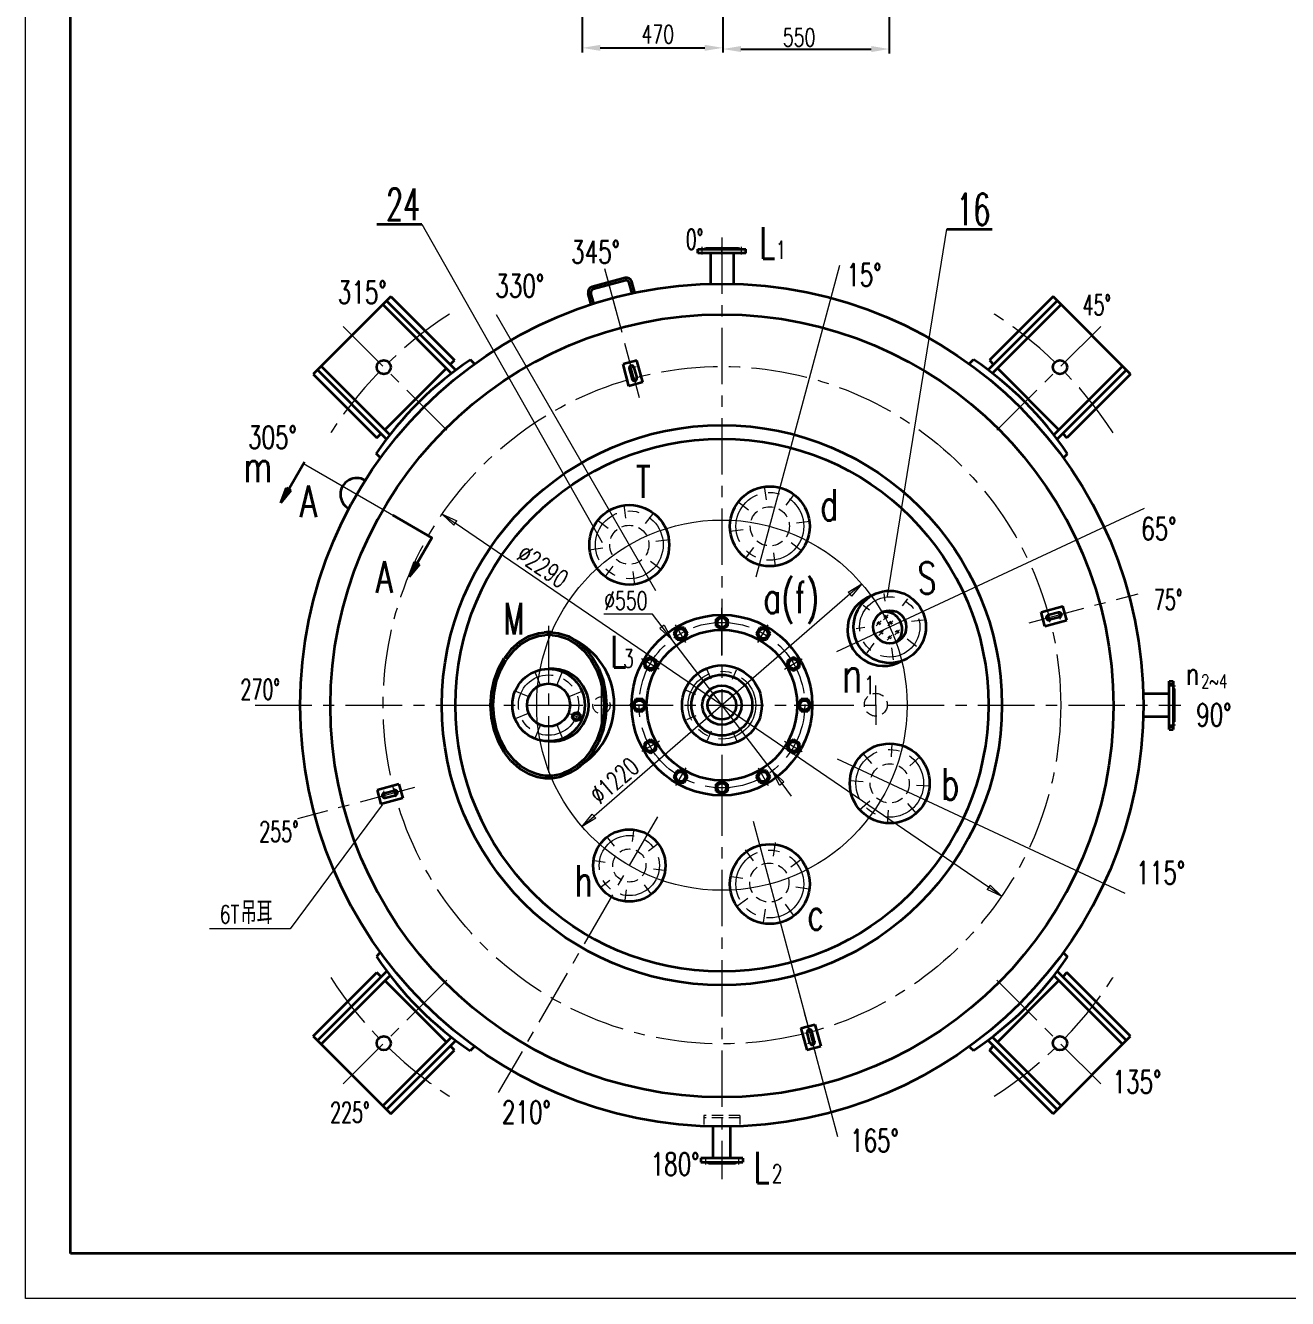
# Model space of a CAD drawing. Extents: x 639 to 1233, y 0 to 841.
# Drawn here: x 639.1 to 918.5, y 0 to 281.9 of the extents above; entities that cross this region are included whole.
import ezdxf

# ---------------------------------------------------------------- set-up
doc = ezdxf.new("R2010")
doc.units = 0
doc.header["$LTSCALE"] = 10
doc.header["$MEASUREMENT"] = 0
doc.linetypes.add('CENTER', pattern=[2, 1.25, -0.25, 0.25, -0.25])
doc.linetypes.add('HIDDEN', pattern=[0.375, 0.25, -0.125])
doc.layers.get('0').update_dxf_attribs({"linetype": 'CONTINUOUS', "lineweight": 18})
doc.layers.get('DEFPOINTS').update_dxf_attribs({"linetype": 'CONTINUOUS', "lineweight": 18})
for name, color, linetype, lineweight in [('1', 1, 'CONTINUOUS', 35), ('2', 3, 'CENTER', 18), ('3', 5, 'HIDDEN', 18), ('5', 7, 'CONTINUOUS', 18)]:
    doc.layers.add(name, color=color, linetype=linetype, lineweight=lineweight)
doc.styles.get("Standard").update_dxf_attribs({"font": 'txt.shx', "width": 0.7, "bigfont": 'hztxt.shx'})
doc.dimstyles.get("Standard").update_dxf_attribs({"dimtxt": 4, "dimasz": 4, "dimexe": 1, "dimexo": 0, "dimgap": 0.6, "dimtad": 1, "dimdec": 4, "dimzin": 0, "dimdsep": 46, "dimtxsty": 'Standard', "dimblk2": 'CLOSED', "dimcen": 0.09, "dimadec": 0, "dimazin": 0, "dimtfac": 1, "dimtdec": 4, "dimtmove": 0, "dimatfit": 0, "dimfxl": 1, "dimtolj": 1, "dimtzin": 0, "dimarcsym": 0})

# ---------------------------------------------------------------- blocks, each defined once
blk = doc.blocks.new('_CLOSED')
at = {"color": 0, "linetype": 'ByBlock'}
for p, q in [((-1, 0.167), (0, 0)), ((-1, 0.167), (-1, -0.167)), ((0, 0), (-1, -0.167)), ((0, 0), (-1, 0))]:
    blk.add_line(p, q, dxfattribs=at)
blk = doc.blocks.new('*D14')
at = {"color": 0, "linetype": 'Continuous', "lineweight": -2}
for p, q in [((830.38, 305.24), (830.38, 275.68)), ((797.52, 276.68), (826.38, 276.68))]:
    blk.add_line(p, q, dxfattribs=at)
at = {"color": 0, "linetype": 'Continuous'}
for points in [[(797.52, 277.34), (797.52, 276.01), (793.52, 276.68)], [(826.38, 277.34), (826.38, 276.01), (830.38, 276.68)]]:
    blk.add_solid(points, dxfattribs=at)
at = {"layer": 'DEFPOINTS', "color": 0, "linetype": 'Continuous'}
for p in [(830.38, 305.24), (793.52, 304.28), (830.38, 276.68)]:
    blk.add_point(p, dxfattribs=at)
at = {"color": 0, "linetype": 'Continuous', "insert": (810.41, 279.25), "char_height": 4, "attachment_point": 5}
blk.add_mtext('\\A1;550', dxfattribs=at)
blk = doc.blocks.new('*D13')
at = {"color": 0, "linetype": 'Continuous', "lineweight": -2}
for p, q in [((762.38, 309.66), (762.38, 275.94)), ((793.52, 308.99), (793.52, 275.94)), ((766.38, 276.94), (789.52, 276.94))]:
    blk.add_line(p, q, dxfattribs=at)
at = {"color": 0, "linetype": 'Continuous'}
for points in [[(766.38, 277.61), (766.38, 276.28), (762.38, 276.94)], [(789.52, 277.61), (789.52, 276.28), (793.52, 276.94)]]:
    blk.add_solid(points, dxfattribs=at)
at = {"layer": 'DEFPOINTS', "color": 0, "linetype": 'Continuous'}
for p in [(762.38, 309.66), (793.52, 308.99), (793.52, 276.94)]:
    blk.add_point(p, dxfattribs=at)
at = {"color": 0, "linetype": 'Continuous', "insert": (779.14, 279.94), "char_height": 4, "attachment_point": 5}
blk.add_mtext('\\A1;470', dxfattribs=at)

msp = doc.modelspace()

# ---------------------------------------------------------------- linework, layer by layer
for p, q in [((639.14473, 0), (639.14473, 841)), ((1233.14473, 0), (639.14473, 0))]:
    msp.add_line(p, q)
at = {"linetype": 'Continuous'}
for p, q in [((726.92065, 237.87932), (766.77944, 167.37728)), ((829.97109, 155.53536), (843.13453, 236.76105)), ((828.55579, 150.03761), (827.48653, 148.92378)), ((828.09089, 149.89838), (827.626, 149.4807)), ((828.46281, 149.52711), (828.13738, 149.20224)), ((830.13643, 151.38349), (829.06718, 150.26966)), ((829.67154, 151.24426), (829.20665, 150.82658)), ((830.04346, 150.87299), (829.71802, 150.54812)), ((831.15921, 150.08402), (830.08995, 148.97019)), ((830.69431, 149.94479), (830.22942, 149.52711)), ((831.06623, 149.57352), (830.7408, 149.24865)), ((829.11367, 147.94917), (828.04441, 146.83534)), ((828.64877, 147.80994), (828.18388, 147.39226)), ((829.02069, 147.43867), (828.69526, 147.1138)), ((830.97324, 146.88175), (829.90399, 145.76792)), ((830.50835, 146.74252), (830.04346, 146.32484)), ((832.64687, 148.0884), (831.57761, 146.97457)), ((832.18197, 147.94918), (831.71708, 147.53149)), ((832.55389, 147.5779), (832.22846, 147.25303)), ((830.88027, 146.37125), (830.55484, 146.04638))]:
    msp.add_line(p, q, dxfattribs=at)
at = {"color": 0, "linetype": 'ByBlock'}
for p, q in [((852.36438, 91.06003), (734.28331, 171.71895)), ((821.63141, 155.98485), (765.01628, 106.79413)), ((777.95856, 151.52694), (767.15856, 151.52694)), ((780.08167, 148.74442), (777.95856, 151.52694)), ((804.4429, 116.81707), (782.20479, 145.96191)), ((806.56602, 114.03455), (808.68913, 111.25204))]:
    msp.add_line(p, q, dxfattribs=at)
at = {"color": 0, "linetype": 'Continuous'}
for p, q in [((718.12356, 109.35272), (697.73384, 81.89312)), ((697.73384, 81.89312), (679.89285, 81.89312))]:
    msp.add_line(p, q, dxfattribs=at)
at = {"layer": '1'}
for p, q in [((649.14473, 10), (649.14473, 816)), ((787.99051, 232.36738), (798.65718, 232.36738)), ((787.99051, 231.50071), (787.99051, 232.36738)), ((798.65718, 231.50071), (787.99051, 231.50071)), ((788.65718, 232.36738), (797.99051, 232.36738)), ((797.99051, 231.50071), (788.65718, 231.50071)), ((789.45718, 232.36738), (789.65718, 232.56738)), ((789.65718, 232.56738), (796.99051, 232.56738)), ((790.79051, 231.50071), (790.79051, 224.6851)), ((795.85718, 231.50071), (795.85718, 224.6851)), ((797.19051, 232.36738), (796.99051, 232.56738)), ((798.65718, 231.50071), (798.65718, 232.36738)), ((720.01104, 221.86142), (702.85192, 204.70229)), ((718.23385, 220.08422), (733.46014, 204.85793)), ((719.0918, 220.94218), (734.43385, 205.60014)), ((720.01104, 221.86142), (734.10604, 207.76642)), ((867.55589, 220.94218), (852.24252, 205.6288)), ((866.63665, 221.86142), (852.54166, 207.76642)), ((868.41385, 220.08422), (853.21296, 204.88333)), ((883.79578, 204.70229), (866.63665, 221.86142)), ((704.62911, 206.47949), (719.83, 191.2786)), ((718.72411, 192.38449), (732.32884, 205.98923)), ((733.1868, 206.84718), (734.10604, 207.76642)), ((738.46711, 207.08231), (737.65783, 207.89158)), ((774.52748, 207.72041), (771.43652, 206.89219)), ((772.73062, 202.06256), (771.43652, 206.89219)), ((772.80331, 205.91256), (773.42447, 203.59434)), ((773.83363, 206.18863), (774.45479, 203.87041)), ((775.82158, 202.89078), (774.52748, 207.72041)), ((848.1362, 207.03792), (849.02919, 207.93091)), ((852.54166, 207.76642), (853.46089, 206.84718)), ((854.31885, 205.98923), (867.92359, 192.38449)), ((882.01858, 206.47949), (866.79229, 191.25319)), ((702.85192, 204.70229), (716.94691, 190.6073)), ((703.77116, 205.62153), (719.08453, 190.30816)), ((882.87654, 205.62153), (867.53449, 190.27949)), ((883.79578, 204.70229), (869.70078, 190.6073)), ((775.82158, 202.89078), (772.73062, 202.06256)), ((716.94691, 190.6073), (717.86615, 191.52654)), ((868.78154, 191.52654), (869.70078, 190.6073)), ((717.67541, 186.20184), (716.78243, 187.09483)), ((869.01667, 186.24623), (869.82594, 187.0555)), ((863.99692, 151.98272), (868.82655, 153.27681)), ((869.65477, 150.18585), (868.82655, 153.27681)), ((793.32905, 151.19946), (792.00918, 150.43741)), ((792.00918, 150.43741), (792.00918, 148.91331)), ((794.64891, 150.43741), (793.32905, 151.19946)), ((794.64891, 148.91331), (794.64891, 150.43741)), ((864.82514, 148.89175), (863.99692, 151.98272)), ((864.82514, 148.89175), (869.65477, 150.18585)), ((867.84692, 151.91003), (865.52869, 151.28886)), ((868.12299, 150.87971), (865.80477, 150.25854)), ((748.53442, 145.44104), (750.56183, 146.63493)), ((750.56183, 146.63493), (752.7226, 147.36609)), ((750.76613, 146.07324), (752.82633, 146.77743)), ((752.7226, 147.36609), (754.00038, 147.50726)), ((752.82633, 146.77743), (754.1291, 146.92282)), ((755.77307, 146.92282), (757.07584, 146.77743)), ((755.90179, 147.50726), (757.17957, 147.36609)), ((757.07584, 146.77743), (759.13604, 146.07324)), ((757.17957, 147.36609), (759.34034, 146.63493)), ((759.34034, 146.63493), (761.36775, 145.44104)), ((783.42337, 148.54802), (782.66135, 147.22814)), ((782.66135, 147.22814), (783.4234, 145.90823)), ((784.94743, 148.548), (783.42337, 148.54802)), ((785.70948, 147.2281), (784.94743, 148.548)), ((784.94746, 145.90821), (785.70948, 147.2281)), ((792.00918, 148.91331), (793.32905, 148.15126)), ((793.32905, 148.15126), (794.64891, 148.91331)), ((801.70927, 148.5428), (800.94722, 147.2229)), ((800.94722, 147.2229), (801.70924, 145.90301)), ((803.23333, 148.54282), (801.70927, 148.5428)), ((803.2333, 145.90303), (803.99535, 147.22294)), ((803.99535, 147.22294), (803.23333, 148.54282)), ((748.53442, 145.44104), (746.70198, 143.8207)), ((748.53442, 145.44104), (746.70198, 143.8207)), ((746.70198, 143.8207), (748.53442, 145.44104)), ((748.83309, 144.92338), (747.08594, 143.3628)), ((747.08594, 143.3628), (748.83309, 144.92338)), ((748.83309, 144.92338), (750.76613, 146.07324)), ((759.13604, 146.07324), (761.06909, 144.92338)), ((761.06909, 144.92338), (762.81623, 143.3628)), ((761.36775, 145.44104), (763.20019, 143.8207)), ((763.20019, 143.8207), (764.78199, 141.82314)), ((783.4234, 145.90823), (784.94746, 145.90821)), ((801.70924, 145.90301), (803.2333, 145.90303)), ((743.83709, 139.50905), (745.12018, 141.82314)), ((744.3544, 139.21018), (745.57777, 141.43892)), ((746.62579, 143.72352), (745.11762, 141.79963)), ((747.08594, 143.3628), (745.57777, 141.43892)), ((762.81623, 143.3628), (764.32441, 141.43892)), ((764.32441, 141.43892), (765.54777, 139.21018)), ((764.78199, 141.82314), (766.06508, 139.50905)), ((777.4904, 142.06099), (776.17051, 141.29897)), ((776.17051, 141.29897), (776.17053, 139.77491)), ((778.8103, 141.29894), (777.4904, 142.06099)), ((778.81032, 139.77488), (778.8103, 141.29894)), ((807.84259, 141.28993), (807.84257, 139.76587)), ((809.16249, 142.05198), (807.84259, 141.28993)), ((810.48238, 141.28997), (809.16249, 142.05198)), ((810.48236, 139.7659), (810.48238, 141.28997)), ((742.8917, 136.94875), (743.83709, 139.50905)), ((743.45301, 136.74431), (744.3544, 139.21018)), ((765.54777, 139.21018), (766.44916, 136.74431)), ((766.06508, 139.50905), (767.01047, 136.94875)), ((776.17053, 139.77491), (777.49044, 139.01286)), ((777.49044, 139.01286), (778.81032, 139.77488)), ((807.84257, 139.76587), (809.16246, 139.00386)), ((809.16246, 139.00386), (810.48236, 139.7659)), ((742.31272, 134.22003), (742.8917, 136.94875)), ((742.90098, 134.11624), (743.45301, 136.74431)), ((766.44916, 136.74431), (767.00119, 134.11624)), ((767.01047, 136.94875), (767.58945, 134.22003)), ((892.35043, 136.69889), (893.2171, 136.69889)), ((892.35043, 126.03223), (892.35043, 136.69889)), ((892.35043, 136.03223), (893.2171, 136.03223)), ((892.35043, 126.69889), (892.35043, 136.03223)), ((893.2171, 136.69889), (893.2171, 126.03223)), ((893.2171, 136.03223), (893.2171, 126.69889)), ((742.11775, 131.4058), (742.31272, 134.22003)), ((742.71509, 131.4058), (742.90098, 134.11624)), ((767.00119, 134.11624), (767.18709, 131.4058)), ((767.58945, 134.22003), (767.78442, 131.4058)), ((774.27593, 132.71455), (773.51388, 131.39469)), ((775.80002, 132.71455), (774.27593, 132.71455)), ((776.56207, 131.39469), (775.80002, 132.71455)), ((810.84767, 132.70416), (810.08562, 131.38429)), ((812.37177, 132.70416), (810.84767, 132.70416)), ((813.13381, 131.38429), (812.37177, 132.70416)), ((892.35043, 133.89889), (886.38331, 133.89889)), ((893.2171, 135.23223), (893.4171, 135.03223)), ((893.4171, 135.03223), (893.4171, 127.69889)), ((742.31272, 128.59157), (742.11775, 131.4058)), ((742.90098, 128.69537), (742.71509, 131.4058)), ((760.41177, 129.56482), (761.39329, 129.82781)), ((761.39329, 129.82781), (762.11183, 129.10927)), ((767.18709, 131.4058), (767.00119, 128.69537)), ((767.78442, 131.4058), (767.58945, 128.59157)), ((773.51388, 131.39469), (774.27593, 130.07482)), ((774.27593, 130.07482), (775.80002, 130.07482)), ((775.80002, 130.07482), (776.56207, 131.39469)), ((810.08562, 131.38429), (810.84767, 130.06442)), ((810.84767, 130.06442), (812.37177, 130.06442)), ((812.37177, 130.06442), (813.13381, 131.38429)), ((742.8917, 125.86285), (742.31272, 128.59157)), ((743.45301, 126.06729), (742.90098, 128.69537)), ((760.14879, 128.5833), (760.41177, 129.56482)), ((760.86732, 127.86476), (760.14879, 128.5833)), ((761.84885, 128.12775), (760.86732, 127.86476)), ((762.11183, 129.10927), (761.84885, 128.12775)), ((767.00119, 128.69537), (766.44916, 126.06729)), ((767.58945, 128.59157), (767.01047, 125.86285)), ((892.35043, 128.83223), (886.38331, 128.83223)), ((893.2171, 127.49889), (893.4171, 127.69889)), ((743.83709, 123.30255), (742.8917, 125.86285)), ((744.3544, 123.60143), (743.45301, 126.06729)), ((766.44916, 126.06729), (765.54777, 123.60143)), ((767.01047, 125.86285), (766.06508, 123.30255)), ((892.35043, 126.69889), (893.2171, 126.69889)), ((892.35043, 126.03223), (893.2171, 126.03223)), ((745.12018, 120.98847), (743.83709, 123.30255)), ((745.57777, 121.37269), (744.3544, 123.60143)), ((747.08594, 119.4488), (745.57777, 121.37269)), ((764.32441, 121.37269), (762.81623, 119.4488)), ((765.54777, 123.60143), (764.32441, 121.37269)), ((766.06508, 123.30255), (764.78199, 120.98847)), ((776.16533, 123.01307), (776.16531, 121.48901)), ((776.16531, 121.48901), (777.4852, 120.72699)), ((777.48524, 123.77512), (776.16533, 123.01307)), ((777.4852, 120.72699), (778.8051, 121.48904)), ((778.80512, 123.0131), (777.48524, 123.77512)), ((778.8051, 121.48904), (778.80512, 123.0131)), ((809.15726, 123.76611), (807.83737, 123.0041)), ((807.83737, 123.0041), (807.83739, 121.48003)), ((807.83739, 121.48003), (809.15729, 120.71798)), ((810.47716, 123.00406), (809.15726, 123.76611)), ((809.15729, 120.71798), (810.47718, 121.48)), ((810.47718, 121.48), (810.47716, 123.00406)), ((746.61597, 119.08038), (745.10779, 121.00427)), ((748.53442, 117.37056), (746.70198, 118.99091)), ((748.83309, 117.88822), (747.08594, 119.4488)), ((762.81623, 119.4488), (761.06909, 117.88822)), ((763.20019, 118.99091), (761.36775, 117.37056)), ((764.78199, 120.98847), (763.20019, 118.99091)), ((750.44302, 116.24664), (748.53442, 117.37056)), ((750.49282, 116.90095), (748.83309, 117.88822)), ((750.44302, 116.24664), (751.61775, 115.79991)), ((750.49282, 116.90095), (751.61775, 116.44727)), ((759.33175, 116.85479), (758.28442, 116.42237)), ((759.68033, 116.37689), (758.28442, 115.82481)), ((761.06909, 117.88822), (759.33175, 116.85479)), ((761.36775, 117.37056), (759.68033, 116.37689)), ((783.41439, 116.87595), (782.65234, 115.55604)), ((784.93846, 116.87596), (783.41439, 116.87595)), ((785.70047, 115.55608), (784.93846, 116.87596)), ((801.70023, 116.87077), (800.93821, 115.55088)), ((803.22429, 116.87075), (801.70023, 116.87077)), ((803.98634, 115.55084), (803.22429, 116.87075)), ((721.82255, 113.88722), (716.99293, 112.59313)), ((721.82255, 113.88722), (722.65078, 110.79626)), ((782.65234, 115.55604), (783.41436, 114.23615)), ((783.41436, 114.23615), (784.93842, 114.23617)), ((784.93842, 114.23617), (785.70047, 115.55608)), ((793.31865, 114.62771), (791.99878, 113.86566)), ((791.99878, 113.86566), (791.99878, 112.34157)), ((794.63851, 113.86566), (793.31865, 114.62771)), ((794.63851, 112.34157), (794.63851, 113.86566)), ((800.93821, 115.55088), (801.70026, 114.23097)), ((801.70026, 114.23097), (803.22433, 114.23095)), ((803.22433, 114.23095), (803.98634, 115.55084)), ((716.99293, 112.59313), (717.82115, 109.50216)), ((722.65078, 110.79626), (717.82115, 109.50216)), ((718.5247, 111.89927), (720.84292, 112.52043)), ((718.80078, 110.86895), (721.119, 111.49011)), ((791.99878, 112.34157), (793.31865, 111.57952)), ((793.31865, 111.57952), (794.63851, 112.34157)), ((717.63103, 76.53275), (716.82175, 75.72347)), ((868.97228, 76.57713), (869.86527, 75.68415)), ((702.85192, 58.07668), (716.94691, 72.17168)), ((703.77116, 57.15745), (719.1132, 72.49949)), ((704.62911, 56.29949), (719.85541, 71.52578)), ((717.86615, 71.25244), (716.94691, 72.17168)), ((882.01858, 56.29949), (866.81769, 71.50038)), ((882.87654, 57.15745), (867.56316, 72.47082)), ((869.70078, 72.17168), (868.78154, 71.25244)), ((883.79578, 58.07668), (869.70078, 72.17168)), ((732.32884, 56.78975), (718.72411, 70.39448)), ((867.92359, 70.39448), (854.31885, 56.78975)), ((810.82611, 59.8882), (813.91708, 60.71642)), ((810.82611, 59.8882), (812.12021, 55.05857)), ((813.91708, 60.71642), (815.21117, 55.88679)), ((702.85192, 58.07668), (720.01104, 40.91756)), ((718.23385, 42.69475), (733.43474, 57.89564)), ((719.0918, 41.8368), (734.40518, 57.15017)), ((812.81406, 56.59034), (812.1929, 58.90857)), ((813.84439, 56.86642), (813.22322, 59.18464)), ((867.55589, 41.8368), (852.21385, 57.17884)), ((868.41385, 42.69475), (853.18755, 57.92105)), ((866.63665, 40.91756), (883.79578, 58.07668)), ((720.01104, 40.91756), (734.10604, 55.01255)), ((734.10604, 55.01255), (733.1868, 55.93179)), ((738.51149, 55.74105), (737.61851, 54.84807)), ((812.12021, 55.05857), (815.21117, 55.88679)), ((848.18059, 55.69667), (848.98986, 54.88739)), ((853.46089, 55.93179), (852.54166, 55.01255)), ((866.63665, 40.91756), (852.54166, 55.01255)), ((791.42385, 31.059), (791.42385, 38.01169)), ((795.22385, 31.059), (795.22385, 38.01169)), ((797.99051, 31.059), (788.65718, 31.059)), ((788.65718, 31.059), (788.65718, 30.19233)), ((797.99051, 31.059), (797.99051, 30.19233)), ((788.65718, 30.19233), (797.99051, 30.19233)), ((790.12385, 30.19233), (790.32385, 29.99233)), ((790.32385, 29.99233), (796.32385, 29.99233)), ((796.32385, 29.99233), (796.52385, 30.19233)), ((1223.14473, 10), (649.14473, 10))]:
    msp.add_line(p, q, dxfattribs=at)
at = {"layer": '1', "linetype": 'Continuous'}
for p, q in [((716.92065, 237.87932), (726.92065, 237.87932)), ((843.13453, 236.76105), (853.13453, 236.76105)), ((771.90703, 226.00019), (764.566, 224.03317)), ((771.96573, 225.39475), (764.81788, 223.47949)), ((773.4452, 222.57791), (772.82305, 224.89978)), ((774.03258, 222.70398), (773.37673, 225.15166)), ((764.37333, 220.11579), (763.71747, 222.56347)), ((764.94505, 220.3003), (764.32291, 222.62217))]:
    msp.add_line(p, q, dxfattribs=at)
at = {"layer": '1', "color": 0, "linetype": 'Continuous'}
msp.add_line((695.67246, 176.20359), (700.9107, 185.2765), dxfattribs=at)
at = {"layer": '1', "color": 0, "linetype": 'ByBlock'}
for p, q in [((695.67246, 176.20359), (696.91728, 179.52635)), ((695.67246, 176.20359), (697.42246, 179.23468)), ((697.92764, 178.94301), (695.67246, 176.20359)), ((697.92764, 178.94301), (696.91728, 179.52635))]:
    msp.add_line(p, q, dxfattribs=at)
at = {"layer": '1', "color": 0, "linetype": 'Continuous'}
msp.add_lwpolyline([(725.85531, 162.81897), (729.11308, 168.46159), (720.43937, 173.46936)], dxfattribs=at)
at = {"layer": '1'}
for centre, radius in [((793.32385, 131.38949), 93.33), ((793.32385, 131.23313), 86.6666), ((718.47898, 206.23436), 1.56), ((868.16872, 206.23436), 1.56), ((803.93543, 170.99245), 8.83333), ((772.82385, 166.89653), 8.83333), ((830.48247, 148.71684), 8), ((830.48247, 148.71684), 3.66667), ((793.32385, 131.38949), 20), ((793.32905, 149.67536), 1.31987), ((793.32905, 149.67536), 1.05589), ((793.32385, 131.38949), 16.66), ((784.18541, 147.22812), 1.31987), ((784.18541, 147.22812), 1.05589), ((802.47128, 147.22292), 1.31987), ((802.47128, 147.22292), 1.05589), ((777.49042, 140.53693), 1.31987), ((777.49042, 140.53693), 1.05589), ((809.16247, 140.52792), 1.31987), ((809.16247, 140.52792), 1.05589), ((754.95109, 131.4058), 8.02168), ((793.32385, 131.38949), 8.83333), ((754.95109, 131.4058), 4.75501), ((793.32385, 131.38949), 6.73333), ((793.32385, 131.38949), 4.33333), ((775.03798, 131.39469), 1.31987), ((793.32385, 131.38949), 3.16667), ((811.60972, 131.38429), 1.31987), ((761.13031, 128.84629), 0.88), ((775.03798, 131.39469), 1.05589), ((811.60972, 131.38429), 1.05589), ((761.13031, 128.84629), 0.704), ((777.48522, 122.25105), 1.31987), ((777.48522, 122.25105), 1.05589), ((809.15727, 122.24205), 1.31987), ((809.15727, 122.24205), 1.05589), ((830.48247, 114.06214), 8.83333), ((784.17641, 115.55606), 1.31987), ((784.17641, 115.55606), 1.05589), ((802.46228, 115.55086), 1.31987), ((802.46228, 115.55086), 1.05589), ((793.31865, 113.10362), 1.31987), ((793.31865, 113.10362), 1.05589), ((772.82385, 95.88245), 8), ((803.93543, 91.78653), 8.83333), ((718.47898, 56.54462), 1.56), ((868.16872, 56.54462), 1.56)]:
    msp.add_circle(centre, radius, dxfattribs=at)
at = {"layer": '1', "linetype": 'Continuous'}
for radius in [62, 59]:
    msp.add_circle((793.32385, 131.38949), radius, dxfattribs=at)
for centre, radius, start, end in [((772.21762, 224.84108), 1.2, 15, 105), ((764.87658, 222.87405), 1.2, 105, 195), ((764.99906, 222.80334), 0.7, 105, 195), ((772.14691, 224.71861), 0.7, 15, 105), ((712.4977, 178.05449), 3.63009, 58.8856628, 241.1143372), ((829.11293, 148.07821), 7.99529, 109.7568555, 300.2431445), ((829.46081, 148.24043), 3.78755, 309.7343912, 100.2656088), ((754.98192, 124.69028), 8.90308, 247.7984773, 291.7735596), ((754.91804, 124.66195), 9.45662, 249.5743317, 290.8536314)]:
    msp.add_arc(centre, radius, start, end, dxfattribs=at)
at = {"layer": '1'}
for centre, radius, start, end in [((780.9678, 143.54227), 77.56667, 123.942321, 145.841408), ((773.31847, 206.05059), 0.53333, 15, 195), ((805.47663, 143.74553), 77.56667, 33.942321, 55.841408), ((773.93963, 203.73237), 0.53333, 195, 15), ((865.66673, 150.7737), 0.53333, 105, 285), ((867.98495, 151.39487), 0.53333, 285, 105), ((754.95109, 141.48073), 6.10106, 81.035257, 98.964743), ((754.95109, 140.05325), 6.91857, 83.176646, 96.823354), ((753.54368, 131.58057), 15.94423, 304.561928, 63.057115), ((755.78489, 131.40554), 8.05264, 264.885299, 95.077912), ((718.66274, 111.38411), 0.53333, 105, 285), ((720.98096, 112.00527), 0.53333, 285, 105), ((781.17107, 119.03344), 77.56667, 213.942321, 235.841408), ((805.67989, 119.23671), 77.56667, 303.942321, 325.841408), ((812.70806, 59.0466), 0.53333, 15, 195), ((813.32923, 56.72838), 0.53333, 195, 15)]:
    msp.add_arc(centre, radius, start, end, dxfattribs=at)
at = {"layer": '2'}
for p, q in [((793.32385, 234.95207), (793.32385, 26.46714)), ((788.99051, 231.16738), (788.99051, 232.90071)), ((793.32385, 231.16738), (793.32385, 232.90071)), ((793.32385, 231.16738), (793.32385, 232.90071)), ((797.65718, 231.16738), (797.65718, 232.90071)), ((775.09709, 199.41268), (767.93698, 226.1346)), ((709.44835, 215.26499), (734.19366, 190.51967)), ((877.19935, 215.26499), (852.45403, 190.51967)), ((774.35139, 206.32737), (772.54973, 205.84461)), ((774.97256, 204.00914), (773.1511, 203.52108)), ((803.16126, 176.87284), (802.76703, 179.86729)), ((807.54607, 175.69793), (809.38471, 178.09409)), ((772.04968, 172.77692), (771.65545, 175.77137)), ((799.22994, 174.60309), (796.83379, 176.44173)), ((768.11836, 170.50717), (765.7222, 172.34581)), ((776.43449, 171.60201), (778.27313, 173.99817)), ((809.81582, 171.76661), (812.81027, 172.16084)), ((798.05504, 170.21828), (795.06058, 169.82405)), ((778.70424, 167.6707), (781.69869, 168.06492)), ((808.64091, 167.3818), (811.03707, 165.54316)), ((766.94346, 166.12236), (763.949, 165.72813)), ((800.32478, 166.28696), (798.48615, 163.8908)), ((804.7096, 165.11206), (805.10382, 162.1176)), ((769.2132, 162.19105), (767.37456, 159.79489)), ((773.59801, 161.01614), (773.99224, 158.02169)), ((777.52933, 163.28588), (779.92549, 161.44725)), ((829.44786, 154.43249), (829.21627, 156.14096)), ((861.34704, 149.61624), (885.4552, 156.076)), ((793.32385, 142.37465), (793.32385, 152.93538)), ((825.9929, 152.42005), (824.60741, 153.47475)), ((833.31391, 153.41247), (834.49991, 154.97044)), ((793.31258, 147.37996), (793.31386, 151.90211)), ((835.32634, 149.9575), (837.96046, 150.31457)), ((865.9435, 149.74078), (865.45544, 151.56224)), ((868.26172, 150.36194), (867.77897, 152.1636)), ((754.95109, 148.9479), (754.95109, 113.99194)), ((785.31885, 145.23201), (783.05889, 149.14895)), ((801.30932, 145.24328), (803.57151, 149.15893)), ((824.97287, 148.55401), (823.02687, 148.29022)), ((826.98531, 145.09904), (825.3752, 142.98395)), ((830.85135, 144.07902), (831.20842, 141.4449)), ((834.30632, 146.09146), (836.42141, 144.48134)), ((779.47005, 139.37497), (775.5544, 141.63715)), ((807.16637, 139.39448), (811.08331, 141.65445)), ((753.07533, 135.93427), (751.88132, 138.81687)), ((756.82684, 135.93427), (758.02085, 138.81687)), ((790.94822, 137.12476), (790.07654, 139.22919)), ((795.69947, 137.12476), (796.57116, 139.22919)), ((766.68378, 125.53923), (766.66264, 137.19179)), ((827.39889, 131.48482), (827.39889, 135.72689)), ((892.0171, 135.69889), (893.75043, 135.69889)), ((750.42262, 133.28155), (747.54002, 134.47557)), ((759.47955, 133.28155), (762.36215, 134.47557)), ((787.58857, 133.76512), (785.48415, 134.6368)), ((690.01882, 131.38949), (894.926, 131.38949)), ((768.02177, 131.4058), (772.72779, 131.4058)), ((777.33337, 131.37822), (772.81122, 131.3795)), ((809.31432, 131.40076), (813.83647, 131.39947)), ((827.39889, 131.29416), (827.39889, 127.05208)), ((750.42262, 129.53005), (747.54002, 128.33604)), ((753.07533, 126.87734), (751.88132, 123.99474)), ((756.82684, 126.87734), (758.02085, 123.99474)), ((759.47955, 129.53005), (762.36215, 128.33604)), ((787.58857, 129.01386), (785.48415, 128.14218)), ((892.0171, 127.03223), (893.75043, 127.03223)), ((790.94822, 125.65421), (790.07654, 123.54979)), ((795.69947, 125.65421), (796.57116, 123.54979)), ((779.48132, 123.38449), (775.56439, 121.12453)), ((807.17764, 123.40401), (811.09329, 121.14182)), ((830.84441, 119.98222), (831.02872, 122.99688)), ((793.32385, 120.40433), (793.32385, 109.8436)), ((826.55227, 118.5042), (824.55091, 120.76621)), ((834.92452, 117.99234), (837.18654, 119.9937)), ((785.33837, 117.53569), (783.07618, 113.62004)), ((801.32884, 117.54696), (803.5888, 113.63003)), ((725.30066, 113.16273), (699.36413, 106.21306)), ((720.70419, 113.0382), (721.19225, 111.21674)), ((793.33512, 115.39901), (793.33383, 110.87686)), ((824.56239, 114.42408), (821.54772, 114.60839)), ((836.40254, 113.7002), (839.41721, 113.51589)), ((718.38597, 112.41703), (718.86872, 110.61537)), ((826.04041, 110.13194), (823.77839, 108.13058)), ((830.12053, 108.14206), (829.93622, 105.1274)), ((834.41266, 109.62008), (836.41402, 107.35807)), ((779.06865, 106.69877), (743.80439, 45.61927)), ((769.53992, 100.16214), (768.09465, 102.04566)), ((773.52796, 101.23073), (773.83785, 103.58455)), ((777.10354, 99.16637), (778.98706, 100.61165)), ((800.31829, 96.88622), (798.53446, 99.32345)), ((804.72861, 97.9614), (805.19064, 100.94614)), ((767.47556, 96.58656), (765.12175, 96.89645)), ((808.60745, 95.60309), (811.04469, 97.38692)), ((778.17213, 95.17833), (780.52595, 94.86845)), ((797.95998, 93.00738), (794.97524, 93.4694)), ((768.54415, 92.59852), (766.66063, 91.15325)), ((772.11973, 90.53416), (771.80985, 88.18035)), ((776.10777, 91.60275), (777.55305, 89.71923)), ((809.68263, 91.19277), (812.66737, 90.73074)), ((799.03516, 88.59705), (796.59793, 86.81322)), ((802.914, 86.23875), (802.45197, 83.254)), ((807.32433, 87.31393), (809.10816, 84.87669)), ((709.44835, 47.51399), (734.19366, 72.2593)), ((877.19935, 47.51399), (852.45403, 72.2593)), ((811.5506, 63.3663), (814.01953, 54.15212)), ((811.67514, 58.76983), (813.4966, 59.25789)), ((812.2963, 56.45161), (814.09796, 56.93436)), ((789.65718, 31.39233), (789.65718, 29.659)), ((793.32385, 31.39233), (793.32385, 29.659)), ((796.99051, 31.39233), (796.99051, 29.659))]:
    msp.add_line(p, q, dxfattribs=at)
at = {"layer": '2', "linetype": 'Continuous'}
for p, q in [((800.92859, 159.77079), (819.43936, 228.85391)), ((770.85379, 215.24887), (767.44194, 227.98207)), ((778.70725, 156.70617), (743.41596, 217.83249)), ((700.68023, 184.87731), (721.61941, 172.78806)), ((818.76637, 143.25353), (886.85839, 175.00536)), ((818.86088, 119.48137), (882.53585, 89.78925)), ((800.20956, 105.69166), (818.92127, 35.85862))]:
    msp.add_line(p, q, dxfattribs=at)
at = {"layer": '2', "color": 0, "linetype": 'Continuous'}
msp.add_line((697.42246, 179.23468), (700.68023, 184.87731), dxfattribs=at)
at = {"layer": '2'}
for centre, radius in [((793.32385, 131.38949), 75), ((803.93543, 170.99245), 7.5), ((772.82385, 166.89653), 7.5), ((830.48247, 148.71684), 6.66667), ((793.32385, 131.38949), 18.33), ((793.32385, 131.38949), 7.5), ((754.95109, 131.4058), 6.68834), ((830.48247, 114.06214), 7.5), ((772.82385, 95.88245), 6.66667), ((803.93543, 91.78653), 7.5)]:
    msp.add_circle(centre, radius, dxfattribs=at)
at = {"layer": '2', "linetype": 'Continuous'}
msp.add_circle((793.32385, 131.38949), 41, dxfattribs=at)
at = {"layer": '2'}
for centre, start, end in [((781.17107, 143.54227), 122.890734, 148.602439), ((805.47663, 143.54227), 32.890734, 58.602439), ((781.17107, 119.23671), 212.890734, 238.602439), ((805.47663, 119.23671), 302.890734, 328.602439)]:
    msp.add_arc(centre, 88.66, start, end, dxfattribs=at)
at = {"layer": '3'}
for p, q in [((797.32385, 40.55365), (789.32385, 40.55365)), ((789.32385, 40.55365), (789.32385, 38.56419)), ((797.32385, 40.02032), (789.32385, 40.02032)), ((797.32385, 40.55365), (797.32385, 38.56419))]:
    msp.add_line(p, q, dxfattribs=at)
for centre, radius in [((803.93543, 170.99245), 4.33333), ((772.82385, 166.89653), 4.33333), ((766.67325, 131.34112), 1.9), ((827.39889, 131.48482), 2.53333), ((830.48247, 114.06214), 4.33333), ((772.82385, 95.88245), 3.66667), ((803.82131, 92.10007), 4.33333)]:
    msp.add_circle(centre, radius, dxfattribs=at)
at = {"layer": 'DEFPOINTS', "color": 0, "linetype": 'ByBlock'}
for p in [(731.39322, 173.69312), (824.27345, 158.28041), (782.20479, 145.96191), (804.4429, 116.81707), (762.37424, 104.49856), (855.25448, 89.08586)]:
    msp.add_point(p, dxfattribs=at)

# ---------------------------------------------------------------- block references
at = {"color": 0, "linetype": 'ByBlock', "xscale": 3.5, "yscale": 3.5, "zscale": 3.5}
for p, rotation in [((731.39322, 173.69312), 145.6637638220216), ((824.27345, 158.28041), 40.98612354216786), ((782.20479, 145.96191), 307.3443774654983), ((804.4429, 116.81707), 127.3443774654983), ((762.37424, 104.49856), 220.9861235421679), ((855.25448, 89.08586), 325.6637638220216)]:
    msp.add_blockref('_CLOSED', p, dxfattribs=dict(at, rotation=rotation))
at = {"layer": '1', "color": 0, "linetype": 'Continuous', "xscale": 3.5, "yscale": 3.5, "zscale": 3.5, "rotation": 239.9999999999997}
msp.add_blockref('_CLOSED', (724.10531, 159.78788), dxfattribs=at)

# ---------------------------------------------------------------- texts
at = {"linetype": 'Continuous', "width": 0.7}
for s, height, p in [('345%%D', 5, (759.93954, 229.23491)), ('15%%D', 5, (820.8572, 224.16593)), ('330%%D', 5, (743.15493, 221.73914)), ('315%%D', 5, (708.28984, 220.30878)), ('305%%D', 5, (688.41486, 188.20372)), ('65%%D', 5, (886.14773, 167.96643)), ('90%%D', 5, (898.32054, 126.73462)), ('115%%D', 5, (885.04111, 91.77399)), ('6T', 4, (682.15076, 83.05183)), ('135%%D', 5, (879.78467, 45.48997)), ('210%%D', 5, (744.61149, 38.75367)), ('165%%D', 5, (821.68717, 32.48251)), ('180%%D', 5, (777.52691, 27.26911))]:
    msp.add_text(s, height=height, dxfattribs=at).set_placement(p)
at = {"width": 0.63}
for s, p in [('45%%d', (873.16042, 217.73805)), ('75%%d', (888.95715, 152.47223)), ('255%%d', (690.89617, 101.16037)), ('225%%d', (706.57411, 38.95512))]:
    msp.add_text(s, height=4.5, dxfattribs=at).set_placement(p)
at = {"color": 0, "linetype": 'Continuous', "width": 0.7}
msp.add_text('吊耳', height=5, dxfattribs=at).set_placement((686.82152, 82.91015))
at = {"color": 0, "linetype": 'ByBlock', "char_height": 4, "attachment_point": 5}
for s, insert, rotation in [('\\A1;∅2290', (753.65675, 162.11842), 325.6637638), ('\\A1;∅1220', (769.52224, 114.68339), 40.9861235)]:
    msp.add_mtext(s, dxfattribs=dict(at, insert=insert, rotation=rotation))
at = {"color": 0, "linetype": 'ByBlock', "insert": (772.05856, 154.52694), "char_height": 4, "attachment_point": 5}
msp.add_mtext('\\A1;∅550', dxfattribs=at)
at = {"layer": '1', "width": 0.63}
for s, p in [('24', (718.98771, 238.78419)), ('16', (845.20159, 237.66592)), ('M', (745.05503, 147.01403))]:
    msp.add_text(s, height=7, dxfattribs=at).set_placement(p)
at = {"layer": '1', "linetype": 'Continuous', "width": 0.7}
for s, height, p in [('L', 7, (801.59983, 230.25229)), ('1', 4, (805.23239, 230.19)), ('m', 7, (687.45372, 180.78717)), ('T', 7, (774.24399, 177.27703)), ('d', 7, (815.08943, 172.24993)), ('S', 7, (836.6312, 156.05151)), ('a(f)', 7, (802.50008, 151.72578)), ('L', 7, (768.64873, 139.7166)), ('3', 4, (771.44636, 139.7166)), ('n', 8, (819.90997, 134.20927)), ('n', 5, (896.1073, 135.85687)), ('2~4', 3, (899.42716, 135.16123)), ('b', 7, (841.91868, 110.45598)), ('h', 7, (760.7282, 88.98682)), ('c', 7, (812.21878, 81.60943)), ('L', 7, (800.389, 25.51588)), ('2', 4, (804.35758, 25.65675))]:
    msp.add_text(s, height=height, dxfattribs=at).set_placement(p)
at = {"layer": '1', "color": 1, "linetype": 'Continuous', "width": 0.7}
for p in [(699.89649, 173.04661), (716.71489, 156.25755)]:
    msp.add_text('A', height=7, dxfattribs=at).set_placement(p)
at = {"layer": '1', "color": 0, "linetype": 'Continuous', "width": 0.7}
msp.add_text('1', height=4, dxfattribs=at).set_placement((824.79639, 133.81711))
at = {"layer": '5', "width": 0.63}
for s, p in [('0%%d', (785.33075, 232.26128)), ('270%%d', (686.73201, 132.6284))]:
    msp.add_text(s, height=4.5, dxfattribs=at).set_placement(p)

# ---------------------------------------------------------------- dimensions: what is measured, and where the dimension line sits
at = {"linetype": 'Continuous'}
for base, p1, p2, text, override, picture, middle in [((793.51725, 276.94257), (762.38334, 309.6646), (793.51725, 308.99023), '470', {"dimtxt": 4, "dimasz": 4, "dimgap": 1}, '*D13', (779.14101, 276.94257)), ((830.38144, 276.67629), (793.51725, 304.2789), (830.38144, 305.24451), '550', {"dimtxt": 4, "dimasz": 4, "dimgap": 1, "dimse1": 1, "dimtmove": 1, "dimatfit": 3}, '*D14', (810.40914, 276.2531))]:
    dim = msp.add_linear_dim(base=base, p1=p1, p2=p2, text=text, dimstyle='Standard', override=override, dxfattribs=at)
    dim.commit()
    dim.dimension.update_dxf_attribs({"geometry": picture, "text_midpoint": middle, "dimtype": 160})

doc.saveas('drawing.dxf')
